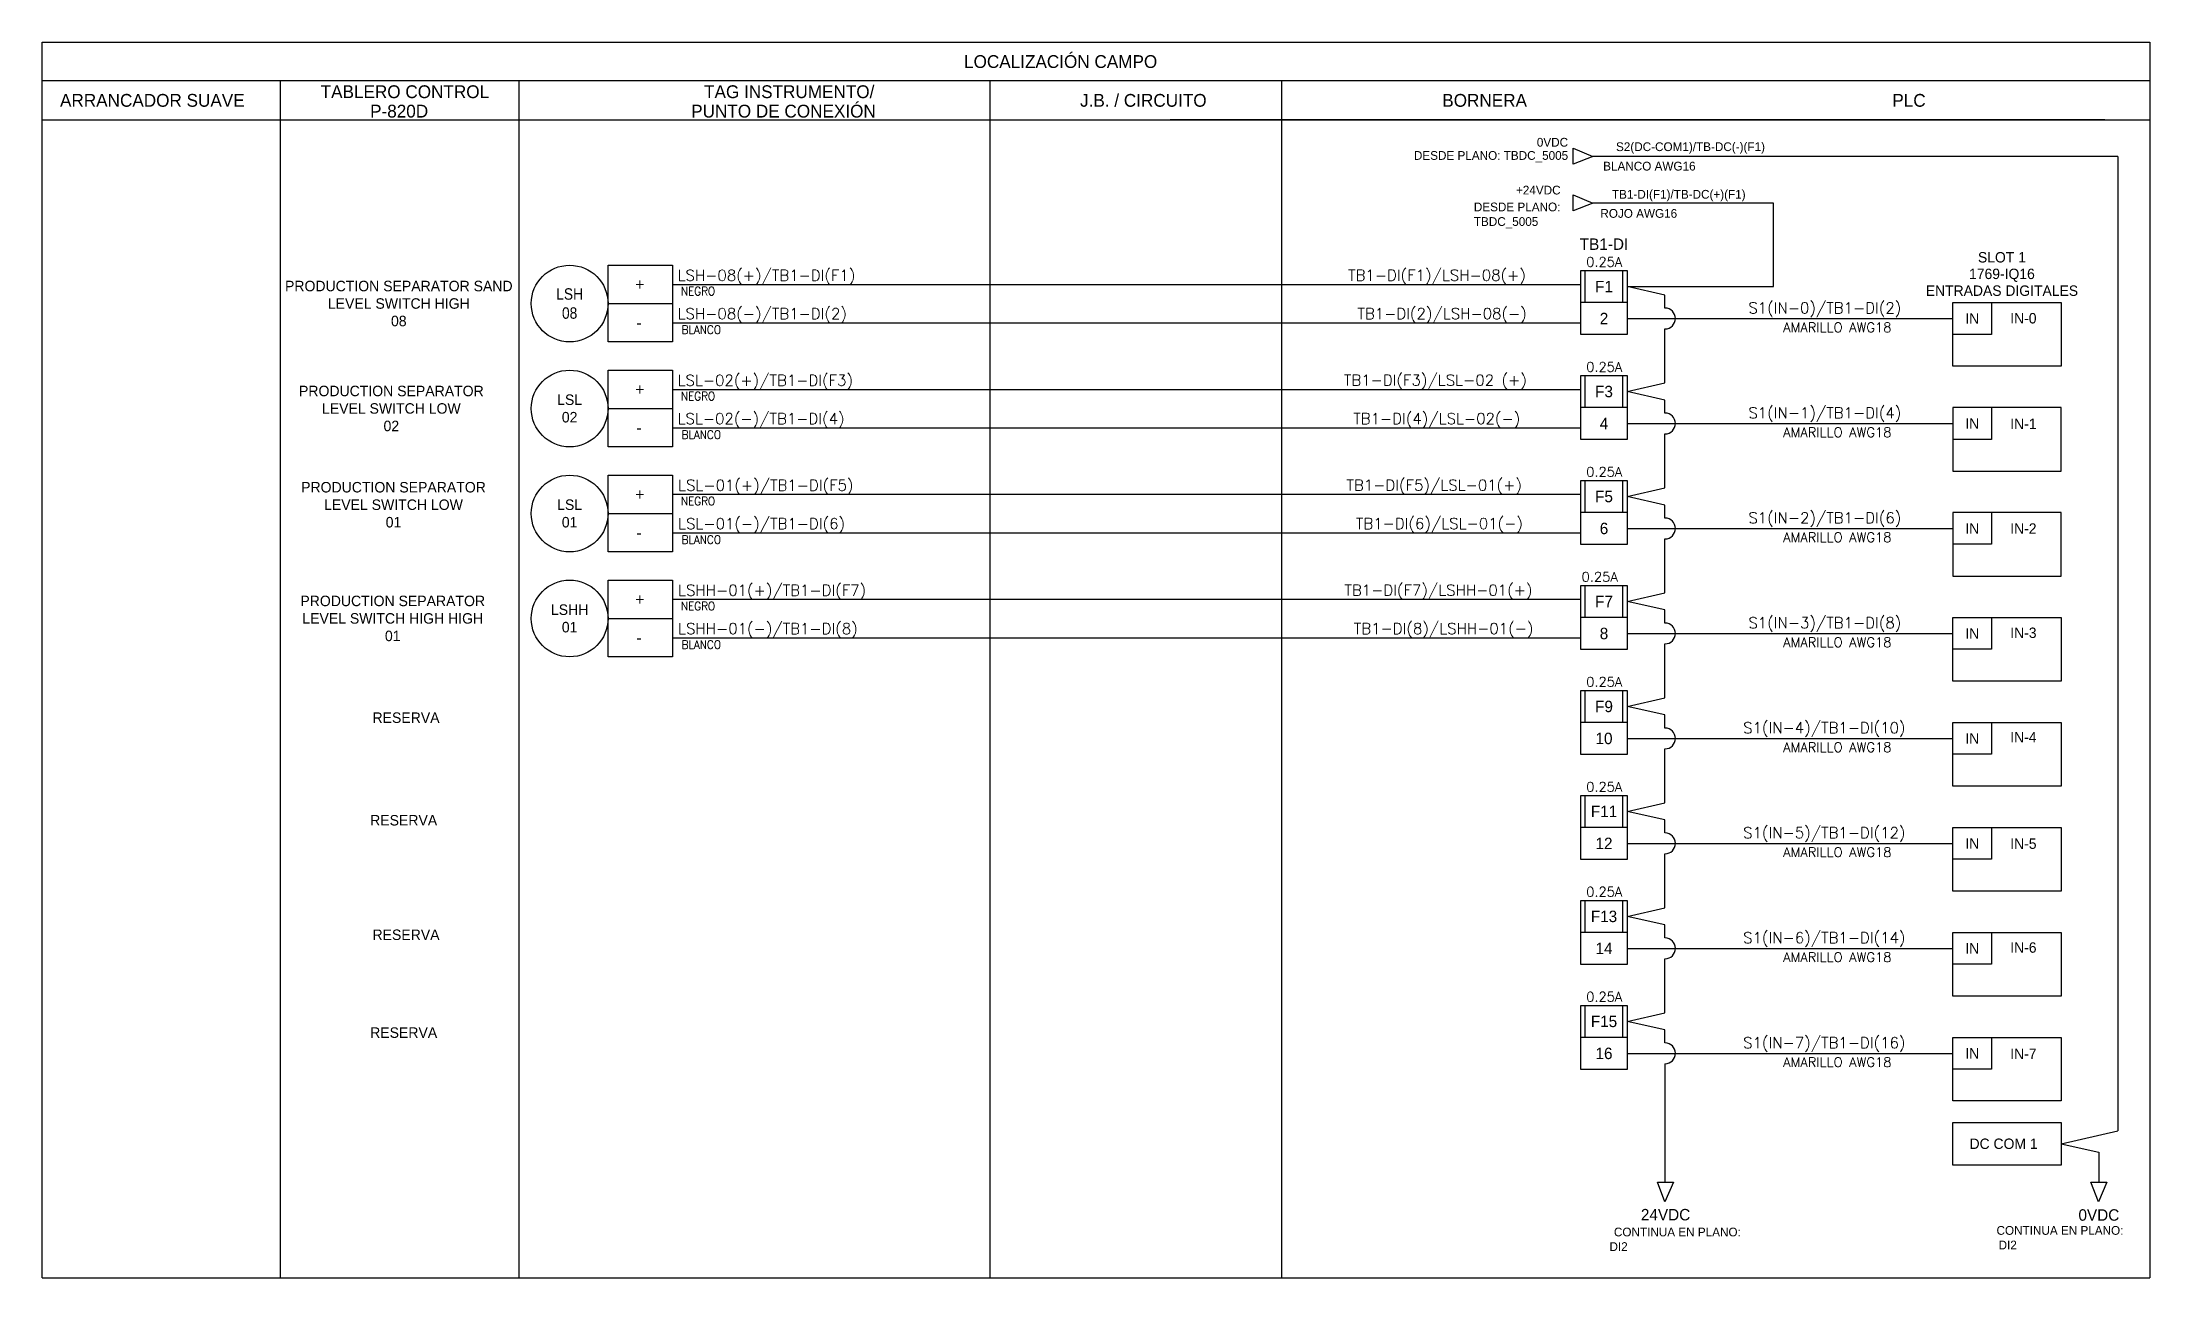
# Model space of a CAD drawing. Extents: x 3582 to 3967, y -90 to 136.
import ezdxf
from ezdxf.enums import TextEntityAlignment as Align

# ---------------------------------------------------------------- set-up
doc = ezdxf.new("R2010")
doc.units = 0
doc.header["$LTSCALE"] = 0.1
doc.header["$MEASUREMENT"] = 0
doc.layers.add('05-TEXTOS', color=7, linetype='Continuous')
doc.styles.add('F1A', font='amir.shx')
doc.styles.add('ROMANS', font='romans.shx')

msp = doc.modelspace()

# ---------------------------------------------------------------- linework, layer by layer
at = {"layer": '05-TEXTOS', "lineweight": 25}
for p, q in [((3581.73, 135.71), (3966.8, 135.71)), ((3581.73, -90.13), (3581.73, 135.71)), ((3966.8, 135.71), (3966.8, -90.13)), ((3966.8, 128.61), (3581.73, 128.61)), ((3625.29, -90.13), (3625.29, 128.61)), ((3668.84, 128.61), (3668.84, -90.13)), ((3754.93, -90.13), (3754.93, 128.61)), ((3808.15, 128.61), (3808.15, -90.13)), ((3581.73, 121.52), (3966.8, 121.52)), ((3958.61, 121.52), (3787.83, 121.52)), ((3960.94, 114.82), (3865.04, 114.82)), ((3960.94, 114.82), (3960.94, -63.28)), ((3696.91, 94.95), (3696.91, 80.92)), ((3871.32, 85.2), (3930.82, 85.2)), ((3696.91, 75.76), (3696.91, 61.73)), ((3871.32, 66.01), (3930.82, 66.01)), ((3696.91, 56.58), (3696.91, 42.55)), ((3871.32, 46.83), (3930.82, 46.83)), ((3696.91, 37.39), (3696.91, 23.36)), ((3871.32, 27.64), (3930.82, 27.64)), ((3871.32, 8.46), (3930.82, 8.46)), ((3871.32, -10.73), (3930.82, -10.73)), ((3871.32, -29.91), (3930.82, -29.91)), ((3871.32, -49.1), (3930.82, -49.1)), ((3878.22, -51), (3878.22, -72.62)), ((3950.59, -65.62), (3960.94, -63.28)), ((3950.59, -65.62), (3957.49, -67.18)), ((3957.49, -67.18), (3957.49, -72.62)), ((3581.73, -90.13), (3966.8, -90.13))]:
    msp.add_line(p, q, dxfattribs=at)
at = {"layer": '05-TEXTOS', "lineweight": 25, "ltscale": 100}
for points in [[(3861.43, 116.35), (3865.04, 114.82), (3861.43, 113.43), (3861.43, 116.35)], [(3861.43, 107.82), (3865.04, 106.29), (3861.43, 104.9), (3861.43, 107.82)], [(3879.75, -72.62), (3878.22, -76.23), (3876.83, -72.62), (3879.75, -72.62)], [(3958.95, -72.62), (3957.42, -76.23), (3956.03, -72.62), (3958.95, -72.62)]]:
    msp.add_lwpolyline(points, dxfattribs=at)
at = {"layer": '05-TEXTOS', "lineweight": 25}
for points in [[(3878.22, 15.86), (3878.22, 25.74, 1), (3878.22, 29.55), (3878.22, 31.93), (3871.32, 33.49), (3878.22, 35.05), (3878.22, 44.92, 1), (3878.22, 48.73), (3878.22, 51.11), (3871.32, 52.67), (3878.22, 54.23), (3878.22, 64.11, 1), (3878.22, 67.92), (3878.22, 70.3), (3871.32, 71.86), (3878.22, 73.42), (3878.22, 83.3, 1), (3878.22, 87.1), (3878.22, 89.48), (3871.32, 91.04), (3898.07, 91.04), (3898.07, 106.29), (3865.04, 106.29)], [(3878.22, -51, 1), (3878.22, -47.19), (3878.22, -44.81), (3871.32, -43.25), (3878.22, -41.69), (3878.22, -31.82, 1), (3878.22, -28.01), (3878.22, -25.63), (3871.32, -24.07), (3878.22, -22.51), (3878.22, -12.63, 1), (3878.22, -8.82), (3878.22, -6.44), (3871.32, -4.88), (3878.22, -3.32), (3878.22, 6.55, 1), (3878.22, 10.36), (3878.22, 12.74), (3871.32, 14.3), (3878.22, 15.86)]]:
    msp.add_lwpolyline(points, format="xyb", dxfattribs=at)
for points in [[(3685.11, 94.95), (3696.91, 94.95)], [(3696.91, 80.92), (3685.11, 80.92), (3685.11, 94.95)], [(3871.32, 93.97), (3871.32, 82.28), (3862.84, 82.28), (3862.84, 93.97)], [(3862.84, 93.97), (3871.32, 93.97)], [(3863.66, 88.12), (3863.66, 93.97)], [(3870.49, 88.12), (3870.49, 93.97)], [(3696.91, 91.44), (3862.84, 91.44)], [(3685.11, 87.93), (3696.91, 87.93)], [(3871.32, 88.12), (3862.84, 88.12)], [(3937.9, 88.1), (3937.9, 82.3), (3930.82, 82.3)], [(3696.91, 84.43), (3862.84, 84.43)], [(3685.11, 75.76), (3696.91, 75.76)], [(3696.91, 61.73), (3685.11, 61.73), (3685.11, 75.76)], [(3871.32, 74.78), (3871.32, 63.09), (3862.84, 63.09), (3862.84, 74.78)], [(3862.84, 74.78), (3871.32, 74.78)], [(3863.66, 68.94), (3863.66, 74.78)], [(3870.49, 68.94), (3870.49, 74.78)], [(3696.91, 72.25), (3862.84, 72.25)], [(3685.11, 68.75), (3696.91, 68.75)], [(3871.32, 68.94), (3862.84, 68.94)], [(3937.9, 68.92), (3937.9, 63.11), (3930.82, 63.11)], [(3696.91, 65.24), (3862.84, 65.24)], [(3685.11, 56.58), (3696.91, 56.58)], [(3696.91, 42.55), (3685.11, 42.55), (3685.11, 56.58)], [(3871.32, 55.6), (3871.32, 43.91), (3862.84, 43.91), (3862.84, 55.6)], [(3862.84, 55.6), (3871.32, 55.6)], [(3863.66, 49.75), (3863.66, 55.6)], [(3870.49, 49.75), (3870.49, 55.6)], [(3696.91, 53.07), (3862.84, 53.07)], [(3685.11, 49.56), (3696.91, 49.56)], [(3871.32, 49.75), (3862.84, 49.75)], [(3937.9, 49.73), (3937.9, 43.93), (3930.82, 43.93)], [(3696.91, 46.06), (3862.84, 46.06)], [(3685.11, 37.39), (3696.91, 37.39)], [(3696.91, 23.36), (3685.11, 23.36), (3685.11, 37.39)], [(3871.32, 36.41), (3871.32, 24.72), (3862.84, 24.72), (3862.84, 36.41)], [(3862.84, 36.41), (3871.32, 36.41)], [(3863.66, 30.57), (3863.66, 36.41)], [(3870.49, 30.57), (3870.49, 36.41)], [(3696.91, 33.88), (3862.84, 33.88)], [(3685.11, 30.38), (3696.91, 30.38)], [(3871.32, 30.57), (3862.84, 30.57)], [(3937.9, 30.54), (3937.9, 24.74), (3930.82, 24.74)], [(3696.91, 26.87), (3862.84, 26.87)], [(3871.32, 17.23), (3871.32, 5.54), (3862.84, 5.54), (3862.84, 17.23)], [(3862.84, 17.23), (3871.32, 17.23)], [(3863.66, 11.38), (3863.66, 17.23)], [(3870.49, 11.38), (3870.49, 17.23)], [(3871.32, 11.38), (3862.84, 11.38)], [(3937.9, 11.36), (3937.9, 5.56), (3930.82, 5.56)], [(3871.32, -1.96), (3871.32, -13.65), (3862.84, -13.65), (3862.84, -1.96)], [(3862.84, -1.96), (3871.32, -1.96)], [(3863.66, -7.81), (3863.66, -1.96)], [(3870.49, -7.81), (3870.49, -1.96)], [(3871.32, -7.81), (3862.84, -7.81)], [(3937.9, -7.83), (3937.9, -13.63), (3930.82, -13.63)], [(3871.32, -21.15), (3871.32, -32.84), (3862.84, -32.84), (3862.84, -21.15)], [(3862.84, -21.15), (3871.32, -21.15)], [(3863.66, -26.99), (3863.66, -21.15)], [(3870.49, -26.99), (3870.49, -21.15)], [(3871.32, -26.99), (3862.84, -26.99)], [(3937.9, -27.01), (3937.9, -32.81), (3930.82, -32.81)], [(3871.32, -40.33), (3871.32, -52.02), (3862.84, -52.02), (3862.84, -40.33)], [(3862.84, -40.33), (3871.32, -40.33)], [(3863.66, -46.18), (3863.66, -40.33)], [(3870.49, -46.18), (3870.49, -40.33)], [(3871.32, -46.18), (3862.84, -46.18)], [(3937.9, -46.2), (3937.9, -52), (3930.82, -52)]]:
    msp.add_lwpolyline(points, dxfattribs=at)
for points in [[(3930.82, 88.1), (3950.59, 88.1), (3950.59, 76.5), (3930.82, 76.5)], [(3930.82, 57.31), (3950.59, 57.31), (3950.59, 68.92), (3930.82, 68.92)], [(3930.82, 38.12), (3950.59, 38.12), (3950.59, 49.73), (3930.82, 49.73)], [(3950.59, 18.94), (3930.82, 18.94), (3930.82, 30.54), (3950.59, 30.54)], [(3950.59, -0.25), (3930.82, -0.25), (3930.82, 11.36), (3950.59, 11.36)], [(3950.59, -19.43), (3930.82, -19.43), (3930.82, -7.83), (3950.59, -7.83)], [(3950.59, -38.62), (3930.82, -38.62), (3930.82, -27.01), (3950.59, -27.01)], [(3950.59, -57.8), (3930.82, -57.8), (3930.82, -46.2), (3950.59, -46.2)], [(3950.59, -69.53), (3930.82, -69.53), (3930.82, -61.71), (3950.59, -61.71)]]:
    msp.add_lwpolyline(points, close=True, dxfattribs=at)
for centre in [(3678.1, 87.93), (3678.1, 68.75), (3678.1, 49.56), (3678.1, 30.38)]:
    msp.add_circle(centre, 7.01, dxfattribs=at)

# ---------------------------------------------------------------- texts
at = {"layer": '05-TEXTOS', "lineweight": 25, "style": 'F1A'}
for s, height, p in [('LOCALIZACIÓN CAMPO', 2.34, (3767.81, 132.16)), ('TABLERO CONTROL', 2.34, (3648, 126.65)), ('TAG INSTRUMENTO/', 2.34, (3718.22, 126.65)), ('ARRANCADOR SUAVE', 2.34, (3601.86, 125.07)), ('P-820D', 2.34, (3646.95, 123.1)), ('PUNTO DE CONEXIÓN', 2.34, (3717.17, 123.1)), ('J.B. / CIRCUITO', 2.34, (3782.92, 125.07)), ('BORNERA', 2.34, (3845.27, 125.07)), ('PLC', 2.34, (3922.8, 125.07)), ('S2(DC-COM1)/TB-DC(-)(F1)', 1.6, (3882.88, 116.6)), ('BLANCO AWG16', 1.6, (3875.37, 113.05)), ('TB1-DI(F1)/TB-DC(+)(F1)', 1.6, (3880.74, 107.9)), ('ROJO AWG16', 1.6, (3873.43, 104.41)), ('TB1-DI', 2.091, (3867.08, 98.79)), ('SLOT 1', 1.901, (3939.78, 96.39)), ('1769-IQ16', 1.901, (3939.78, 93.36)), ('+', 2.09, (3690.93, 91.44)), ('F1', 2.091, (3867.08, 91.04)), ('ENTRADAS DIGITALES', 1.9006, (3939.78, 90.29)), ('2', 2.09, (3867.08, 85.2)), ('IN', 1.901, (3934.36, 85.2)), ('IN-0', 1.901, (3943.7, 85.25)), ('-', 2.09, (3690.77, 84.43)), ('+', 2.09, (3690.93, 72.25)), ('F3', 2.091, (3867.08, 71.86)), ('4', 2.09, (3867.08, 66.01)), ('IN', 1.901, (3934.36, 66.01)), ('IN-1', 1.901, (3943.7, 65.95)), ('-', 2.09, (3690.77, 65.24)), ('+', 2.09, (3690.93, 53.07)), ('F5', 2.091, (3867.08, 52.67)), ('6', 2.09, (3867.08, 46.83)), ('IN', 1.901, (3934.36, 46.83)), ('IN-2', 1.901, (3943.7, 46.82)), ('-', 2.09, (3690.77, 46.06)), ('+', 2.09, (3690.93, 33.88)), ('F7', 2.091, (3867.08, 33.49)), ('8', 2.09, (3867.08, 27.64)), ('IN', 1.901, (3934.36, 27.64)), ('IN-3', 1.901, (3943.7, 27.77)), ('-', 2.09, (3690.77, 26.87)), ('F9', 2.091, (3867.08, 14.3)), ('10', 2.091, (3867.08, 8.46)), ('IN', 1.901, (3934.36, 8.46)), ('IN-4', 1.901, (3943.7, 8.68)), ('F11', 2.091, (3867.08, -4.88)), ('12', 2.091, (3867.08, -10.73)), ('IN', 1.901, (3934.36, -10.73)), ('IN-5', 1.901, (3943.7, -10.78)), ('F13', 2.091, (3867.08, -24.07)), ('14', 2.091, (3867.08, -29.91)), ('IN', 1.901, (3934.36, -29.91)), ('IN-6', 1.901, (3943.7, -29.76)), ('F15', 2.091, (3867.08, -43.25)), ('16', 2.091, (3867.08, -49.1)), ('IN', 1.901, (3934.36, -49.1)), ('IN-7', 1.901, (3943.7, -49.18)), ('DC COM 1', 1.901, (3940.08, -65.62)), ('24VDC', 2.091, (3878.33, -78.58)), ('0VDC', 2.091, (3957.49, -78.64))]:
    msp.add_text(s, height=height, dxfattribs=at).set_placement(p, align=Align.MIDDLE_CENTER)
at = {"layer": '05-TEXTOS', "lineweight": 25}
for s, height, style, p in [('0VDC', 1.6, 'F1A', (3854.81, 116.61)), ('+24VDC', 1.6, 'F1A', (3851, 107.87)), ('LSH-08(+)/TB1-DI(F1)', 2, 'ROMANS', (3697.82, 92.1)), ('TB1-DI(F1)/LSH-08(+)', 2, 'ROMANS', (3820.32, 92.11)), ('LSH-08(-)/TB1-DI(2)', 2, 'ROMANS', (3697.82, 85.08)), ('TB1-DI(2)/LSH-08(-)', 2, 'ROMANS', (3822.03, 85.1)), ('S1(IN-0)/TB1-DI(2)', 2, 'ROMANS', (3893.46, 86.14)), ('AMARILLO AWG18', 1.75, 'ROMANS', (3899.8, 82.71)), ('LSL-02(+)/TB1-DI(F3)', 2, 'ROMANS', (3697.82, 72.91)), ('TB1-DI(F3)/LSL-02 (+)', 2, 'ROMANS', (3819.56, 72.93)), ('S1(IN-1)/TB1-DI(4)', 2, 'ROMANS', (3893.46, 66.96)), ('LSL-02(-)/TB1-DI(4)', 2, 'ROMANS', (3697.82, 65.9)), ('TB1-DI(4)/LSL-02(-)', 2, 'ROMANS', (3821.27, 65.91)), ('AMARILLO AWG18', 1.75, 'ROMANS', (3899.8, 63.53)), ('LSL-01(+)/TB1-DI(F5)', 2, 'ROMANS', (3697.91, 53.73)), ('TB1-DI(F5)/LSL-01(+)', 2, 'ROMANS', (3820.03, 53.74)), ('S1(IN-2)/TB1-DI(6)', 2, 'ROMANS', (3893.46, 47.77)), ('LSL-01(-)/TB1-DI(6)', 2, 'ROMANS', (3697.91, 46.71)), ('TB1-DI(6)/LSL-01(-)', 2, 'ROMANS', (3821.75, 46.73)), ('AMARILLO AWG18', 1.75, 'ROMANS', (3899.8, 44.34)), ('LSHH-01(+)/TB1-DI(F7)', 2, 'ROMANS', (3697.91, 34.54)), ('TB1-DI(F7)/LSHH-01(+)', 2, 'ROMANS', (3819.65, 34.55)), ('S1(IN-3)/TB1-DI(8)', 2, 'ROMANS', (3893.46, 28.59)), ('LSHH-01(-)/TB1-DI(8)', 2, 'ROMANS', (3697.91, 27.53)), ('TB1-DI(8)/LSHH-01(-)', 2, 'ROMANS', (3821.37, 27.54)), ('AMARILLO AWG18', 1.75, 'ROMANS', (3899.8, 25.16)), ('S1(IN-4)/TB1-DI(10)', 2, 'ROMANS', (3892.51, 9.4)), ('AMARILLO AWG18', 1.75, 'ROMANS', (3899.8, 5.97)), ('S1(IN-5)/TB1-DI(12)', 2, 'ROMANS', (3892.51, -9.78)), ('AMARILLO AWG18', 1.75, 'ROMANS', (3899.8, -13.21)), ('S1(IN-6)/TB1-DI(14)', 2, 'ROMANS', (3892.51, -28.97)), ('AMARILLO AWG18', 1.75, 'ROMANS', (3899.8, -32.4)), ('S1(IN-7)/TB1-DI(16)', 2, 'ROMANS', (3892.51, -48.16)), ('AMARILLO AWG18', 1.75, 'ROMANS', (3899.8, -51.58))]:
    msp.add_text(s, height=height, dxfattribs=dict(at, style=style)).set_placement(p)
at = {"layer": '05-TEXTOS', "lineweight": 25, "style": 'ROMANS'}
for p in [(3867.12, 94.67), (3867.12, 75.48), (3867.12, 56.3), (3866.29, 37.11), (3867.12, 17.93), (3867.12, -1.26), (3867.12, -20.44), (3867.12, -39.63)]:
    msp.add_text('0.25A', height=1.75, dxfattribs=at).set_placement(p, align=Align.CENTER)
at = {"layer": '05-TEXTOS', "lineweight": 25, "style": 'ROMANS', "width": 0.9}
for s, p in [('NEGRO', (3704.69, 89.43)), ('BLANCO', (3705.75, 82.39)), ('NEGRO', (3704.69, 70.24)), ('BLANCO', (3705.75, 63.2)), ('NEGRO', (3704.69, 51.06)), ('BLANCO', (3705.75, 44.02)), ('NEGRO', (3704.69, 31.87)), ('BLANCO', (3705.75, 24.83))]:
    msp.add_text(s, height=1.544, dxfattribs=at).set_placement(p, align=Align.RIGHT)
at = {"layer": '05-TEXTOS', "lineweight": 25, "char_height": 1.6, "style": 'F1A'}
for s, insert, width, attachment_point in [('DESDE PLANO: TBDC_5005 ', (3860.53, 115.8), 29.346, 3), ('DESDE PLANO:\\PTBDC_5005 ', (3843.3, 106.39), 37.8453, 1), ('\\pxqr;CONTINUA EN PLANO:\\P\\pq*;           DI2', (3932.63, -80.66), 29.346, 1), ('\\pxqr;CONTINUA EN PLANO:\\P\\pq*;         DI2', (3862.73, -80.95), 29.346, 1)]:
    msp.add_mtext(s, dxfattribs=dict(at, insert=insert, width=width, attachment_point=attachment_point))
at = {"layer": '05-TEXTOS', "lineweight": 25, "ltscale": 0.1, "char_height": 2.0907, "attachment_point": 5, "style": 'F1A'}
for s, insert, width in [('{\\fAller|b0|i0|c0|p0;\\H0.91667x;PRODUCTION SEPARATOR SAND LEVEL SWITCH HIGH\\P08}', (3646.89, 87.93), 43.3753), ('{\\W0.9;LSH^J08}', (3678.1, 87.93), 39.9226), ('{\\fAller|b0|i0|c0|p0;\\H0.91667x;PRODUCTION SEPARATOR LEVEL SWITCH LOW\\P02}', (3645.53, 68.75), 40.6584), ('{\\fAller|b0|i0|c0|p0;\\H0.91667x;LSL\\P02}', (3678.1, 68.75), 39.9226), ('{\\fAller|b0|i0|c0|p0;\\H0.91667x;PRODUCTION SEPARATOR LEVEL SWITCH LOW\\P01\\P }', (3645.92, 49.56), 39.1957), ('{\\fAller|b0|i0|c0|p0;\\H0.91667x;LSL\\P01}', (3678.1, 49.56), 39.9226), ('{\\fAller|b0|i0|c0|p0;\\H0.91667x;PRODUCTION SEPARATOR LEVEL SWITCH HIGH HIGH\\P01}', (3645.78, 30.38), 41.1545), ('{\\fAller|b0|i0|c0|p0;\\H0.91667x;LSHH\\P01}', (3678.1, 30.38), 39.9226), ('{\\fAller|b0|i0|c0|p0;\\H0.91667x;\\C256;RESERVA}', (3648.21, 12.24), 41.4527), ('{\\fAller|b0|i0|c0|p0;\\H0.91667x;\\C256;RESERVA}', (3647.78, -6.51), 41.4527), ('{\\fAller|b0|i0|c0|p0;\\H0.91667x;\\C256;RESERVA}', (3648.21, -27.44), 41.4527), ('{\\fAller|b0|i0|c0|p0;\\H0.91667x;\\C256;RESERVA}', (3647.78, -45.32), 41.4527)]:
    msp.add_mtext(s, dxfattribs=dict(at, insert=insert, width=width))

doc.saveas('drawing.dxf')
